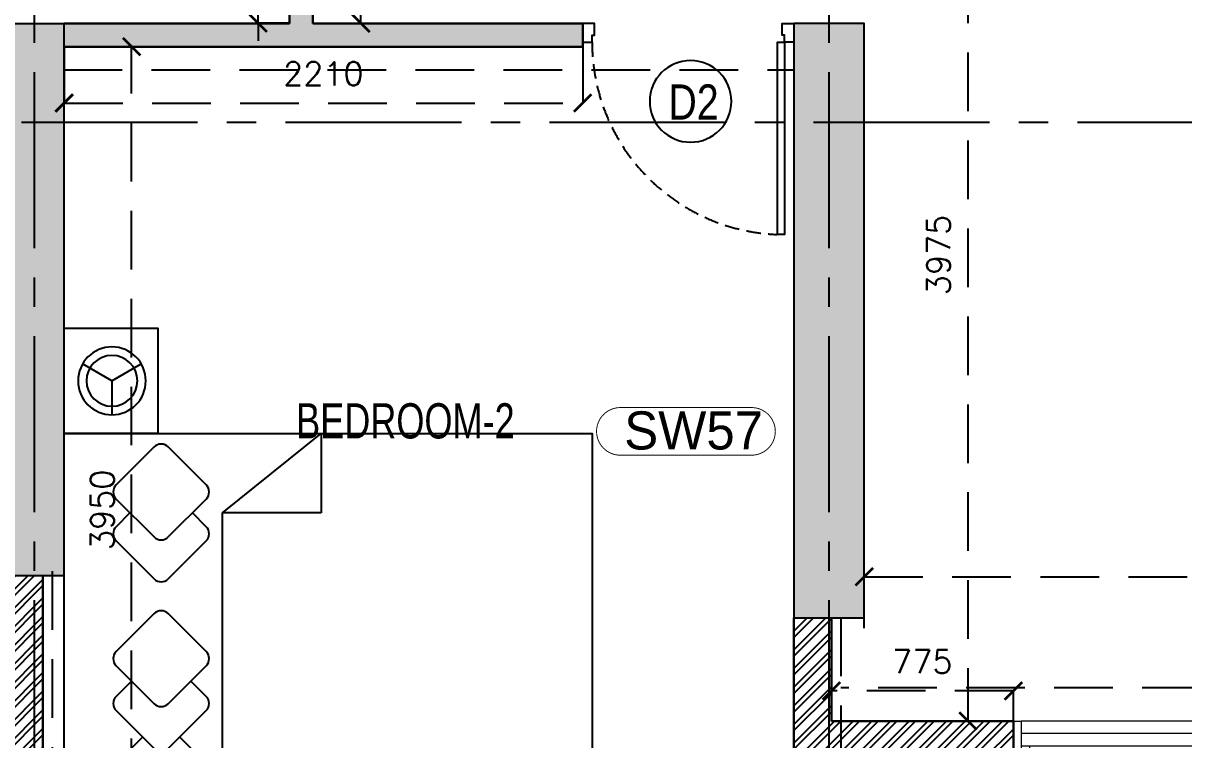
# Model space of a CAD drawing. Header units: millimetres. Extents: x 1167879 to 1231451, y -5731814 to -5645217.
# Drawn here: x 1199208 to 1204154, y -5727530 to -5724474 of the extents above; entities that cross this region are included whole.
import ezdxf
from ezdxf.enums import TextEntityAlignment as Align

# ---------------------------------------------------------------- set-up
doc = ezdxf.new("R2010")
doc.units = ezdxf.units.MM
doc.header["$LTSCALE"] = 1000
doc.header["$MEASUREMENT"] = 0
for name, pattern in [('2BHK-A - FRONT$0$AUDIT_D_120904163729-0', [0]), ('2BHK-A - FRONT$0$HIDDEN', [0.375, 0.25, -0.125]), ('AUDIT_D_120904163729-0', [0]), ('T8(T9 IS SIMILAR) - DIMENSION & TEXTING$0$HIDDEN', [0.375, 0.25, -0.125]), ('T8(T9 IS SIMILAR)$0$$0$HIDDEN', [0.375, 0.25, -0.125]), ('T8_REFUGE COLUMNS$0$CENTER2', [1.125, 0.75, -0.125, 0.125, -0.125])]:
    doc.linetypes.add(name, pattern=pattern)
doc.layers.get('0').update_dxf_attribs({"linetype": 'AUDIT_D_120904163729-0'})
for name, color, linetype in [('2BHK-A - FRONT$0$2BHK-A - FRONT$0$a-furniture', 8, 'Continuous'), ('2BHK-A - FRONT$0$A-DOOR-FULL', 2, 'Continuous'), ('2BHK-A - FRONT$0$A-HATCH -160', 251, '2BHK-A - FRONT$0$AUDIT_D_120904163729-0'), ('T8(T9 IS SIMILAR) - DIMENSION & TEXTING$0$A-DIMENSIONS', 2, 'T8(T9 IS SIMILAR) - DIMENSION & TEXTING$0$HIDDEN'), ('T8(T9 IS SIMILAR) - DIMENSION & TEXTING$0$a-window-no', 125, 'Continuous'), ('T8(T9 IS SIMILAR)$0$$6$a-beam 2', 50, 'Continuous'), ('T8(T9 IS SIMILAR)$0$S-BEAM', 20, 'T8(T9 IS SIMILAR)$0$$0$HIDDEN'), ('T8_REFUGE COLUMNS$0$A-CENTERLINE', 193, 'T8_REFUGE COLUMNS$0$CENTER2'), ('T8_REFUGE COLUMNS$0$A-RCC COLS', 3, 'Continuous'), ('T8_TYPICAL COLUMNS$0$A-RCC COLS', 3, 'Continuous')]:
    doc.layers.add(name, color=color, linetype=linetype)
for name, color, linetype, lineweight in [('2BHK-A - FRONT$0$A-WALL- 160', 6, 'Continuous', 30), ('2BHK-A - FRONT$0$Window', 4, 'Continuous', 20), ('T8(T9 IS SIMILAR) - DIMENSION & TEXTING$0$a-Text', 4, 'Continuous', 0), ('T8(T9 IS SIMILAR)$0$D&W', 8, 'Continuous', 25), ('T8_REFUGE COLUMNS$0$A-COLUMN NO size reduce', 81, 'Continuous', 25)]:
    doc.layers.add(name, color=color, linetype=linetype, lineweight=lineweight)
doc.layers.add('T8_REFUGE COLUMNS$0$COL-HATCH', color=7, linetype='Continuous', lineweight=25, true_color=0xa3a3a3)
doc.styles.add('T8(T9 IS SIMILAR) - DIMENSION & TEXTING$0$ARIAL ARROW', font='swisscl.ttf')
doc.styles.add('T8(T9 IS SIMILAR) - DIMENSION & TEXTING$0$LODHA STANDERD', font='sanss___.ttf')
doc.styles.add('T8(T9 IS SIMILAR) - DIMENSION & TEXTING$0$Romans 1', font='romans.shx', dxfattribs={"height": 100})
doc.styles.add('T8_REFUGE COLUMNS$0$STANDARD', font='GOTHIC.TTF')
doc.dimstyles.new('T8(T9 IS SIMILAR) - DIMENSION & TEXTING$0$ALPINE S', dxfattribs={"dimscale": 0, "dimtxt": 100, "dimasz": 75, "dimexe": 0, "dimexo": 0, "dimgap": 75, "dimtad": 1, "dimdec": 0, "dimzin": 0, "dimdsep": 46, "dimtxsty": 'T8(T9 IS SIMILAR) - DIMENSION & TEXTING$0$Romans 1', "dimblk": 'T8(T9 IS SIMILAR) - DIMENSION & TEXTING$0$_ArchTick', "dimcen": 0.09, "dimclrd": 256, "dimclre": 256, "dimclrt": 7, "dimadec": 0, "dimazin": 0, "dimtfac": 1, "dimtdec": 0, "dimtofl": 0, "dimtmove": 1, "dimatfit": 0, "dimldrblk": 'T8(T9 IS SIMILAR) - DIMENSION & TEXTING$0$_Open90', "dimfxl": 1, "dimtolj": 1, "dimtzin": 0, "dimarcsym": 0})

# ---------------------------------------------------------------- blocks, each defined once
blk = doc.blocks.new('T8(T9 IS SIMILAR) - DIMENSION & TEXTING$0$WINDOW TAG')
at = {"layer": 'T8(T9 IS SIMILAR) - DIMENSION & TEXTING$0$a-window-no'}
blk.add_circle((0, 0), 174.1, dxfattribs=at)
at = {"layer": 'T8(T9 IS SIMILAR) - DIMENSION & TEXTING$0$a-window-no', "style": 'T8(T9 IS SIMILAR) - DIMENSION & TEXTING$0$LODHA STANDERD'}
blk.add_attdef('WINDOW', text='', height=150, dxfattribs=at).set_placement((11.3, 2.8), align=Align.MIDDLE_CENTER)
blk = doc.blocks.new('T8(T9 IS SIMILAR) - DIMENSION & TEXTING$0$_ArchTick')
at = {"color": 0, "linetype": 'ByBlock', "const_width": 0.15}
blk.add_lwpolyline([(-0.5, -0.5), (0.5, 0.5)], dxfattribs=at)
blk = doc.blocks.new('*D543')
at = {"layer": 'T8(T9 IS SIMILAR) - DIMENSION & TEXTING$0$A-DIMENSIONS', "linetype": 'T8(T9 IS SIMILAR) - DIMENSION & TEXTING$0$HIDDEN', "lineweight": -2, "transparency": 16777216}
for p, q in [((1200442.2, -5723474), (1200647.5, -5723474)), ((1200442.2, -5724474), (1200647.5, -5724474))]:
    blk.add_line(p, q, dxfattribs=at)
at = {"layer": 'T8(T9 IS SIMILAR) - DIMENSION & TEXTING$0$A-DIMENSIONS', "lineweight": -2, "transparency": 16777216}
blk.add_line((1200647.5, -5724474), (1200647.5, -5723474), dxfattribs=at)
at = {"layer": 'T8(T9 IS SIMILAR) - DIMENSION & TEXTING$0$A-DIMENSIONS', "linetype": 'ByBlock', "lineweight": -2, "transparency": 16777216, "xscale": 75, "yscale": 75, "zscale": 75}
for p, rotation in [((1200647.5, -5723474), 90), ((1200647.5, -5724474), 270)]:
    blk.add_blockref('T8(T9 IS SIMILAR) - DIMENSION & TEXTING$0$_ArchTick', p, dxfattribs=dict(at, rotation=rotation))
at = {"layer": 'T8(T9 IS SIMILAR) - DIMENSION & TEXTING$0$A-DIMENSIONS', "color": 7, "linetype": 'ByBlock', "transparency": 16777216, "insert": (1200522.5, -5723974), "char_height": 100, "attachment_point": 5, "rotation": 90, "style": 'T8(T9 IS SIMILAR) - DIMENSION & TEXTING$0$Romans 1'}
blk.add_mtext('\\A1;1000', dxfattribs=at)
blk = doc.blocks.new('T8(T9 IS SIMILAR) - DIMENSION & TEXTING$0$_Open90')
at = {"color": 0, "linetype": 'ByBlock', "lineweight": -2}
for p, q in [((0, 0), (-1, 0)), ((-0.5, 0.5), (0, 0)), ((0, 0), (-0.5, -0.5))]:
    blk.add_line(p, q, dxfattribs=at)
blk = doc.blocks.new('*D544')
at = {"layer": 'T8(T9 IS SIMILAR) - DIMENSION & TEXTING$0$A-DIMENSIONS', "lineweight": -2, "transparency": 16777216}
for p, q in [((1200046.8, -5724375.3), (1200046.8, -5723982.4)), ((1200209.3, -5724374), (1200209.3, -5724299)), ((1200209.3, -5724424), (1200046.8, -5724375.3)), ((1200209.3, -5724474), (1200209.3, -5724374)), ((1200209.3, -5724474), (1200209.3, -5724549))]:
    blk.add_line(p, q, dxfattribs=at)
at = {"layer": 'T8(T9 IS SIMILAR) - DIMENSION & TEXTING$0$A-DIMENSIONS', "linetype": 'T8(T9 IS SIMILAR) - DIMENSION & TEXTING$0$HIDDEN', "lineweight": -2, "transparency": 16777216}
for p, q in [((1200342.2, -5724374), (1200209.3, -5724374)), ((1200342.2, -5724474), (1200209.3, -5724474))]:
    blk.add_line(p, q, dxfattribs=at)
at = {"layer": 'T8(T9 IS SIMILAR) - DIMENSION & TEXTING$0$A-DIMENSIONS', "linetype": 'ByBlock', "lineweight": -2, "transparency": 16777216, "xscale": 75, "yscale": 75, "zscale": 75}
for p, rotation in [((1200209.3, -5724374), 270), ((1200209.3, -5724474), 90)]:
    blk.add_blockref('T8(T9 IS SIMILAR) - DIMENSION & TEXTING$0$_ArchTick', p, dxfattribs=dict(at, rotation=rotation))
at = {"layer": 'T8(T9 IS SIMILAR) - DIMENSION & TEXTING$0$A-DIMENSIONS', "color": 7, "linetype": 'ByBlock', "transparency": 16777216, "insert": (1199921.8, -5724178.8), "char_height": 100, "attachment_point": 5, "rotation": 90, "style": 'T8(T9 IS SIMILAR) - DIMENSION & TEXTING$0$Romans 1'}
blk.add_mtext('\\A1;100', dxfattribs=at)
blk = doc.blocks.new('*D545')
at = {"layer": 'T8(T9 IS SIMILAR) - DIMENSION & TEXTING$0$A-DIMENSIONS', "linetype": 'T8(T9 IS SIMILAR) - DIMENSION & TEXTING$0$HIDDEN', "lineweight": -2, "transparency": 16777216}
for p, q in [((1199382.8, -5724574), (1199382.8, -5724814.4)), ((1201592.3, -5724574), (1201592.3, -5724814.4))]:
    blk.add_line(p, q, dxfattribs=at)
at = {"layer": 'T8(T9 IS SIMILAR) - DIMENSION & TEXTING$0$A-DIMENSIONS', "lineweight": -2, "transparency": 16777216}
blk.add_line((1199382.8, -5724814.4), (1201592.3, -5724814.4), dxfattribs=at)
at = {"layer": 'T8(T9 IS SIMILAR) - DIMENSION & TEXTING$0$A-DIMENSIONS', "linetype": 'ByBlock', "lineweight": -2, "transparency": 16777216, "xscale": 75, "yscale": 75, "zscale": 75, "rotation": 180}
blk.add_blockref('T8(T9 IS SIMILAR) - DIMENSION & TEXTING$0$_ArchTick', (1199382.8, -5724814.4), dxfattribs=at)
at = {"layer": 'T8(T9 IS SIMILAR) - DIMENSION & TEXTING$0$A-DIMENSIONS', "linetype": 'ByBlock', "lineweight": -2, "transparency": 16777216, "xscale": 75, "yscale": 75, "zscale": 75}
blk.add_blockref('T8(T9 IS SIMILAR) - DIMENSION & TEXTING$0$_ArchTick', (1201592.3, -5724814.4), dxfattribs=at)
at = {"layer": 'T8(T9 IS SIMILAR) - DIMENSION & TEXTING$0$A-DIMENSIONS', "color": 7, "linetype": 'ByBlock', "transparency": 16777216, "insert": (1200487.5, -5724689.4), "char_height": 100, "attachment_point": 5, "style": 'T8(T9 IS SIMILAR) - DIMENSION & TEXTING$0$Romans 1'}
blk.add_mtext('\\A1;2210', dxfattribs=at)
blk = doc.blocks.new('*D548')
at = {"layer": 'T8(T9 IS SIMILAR) - DIMENSION & TEXTING$0$A-DIMENSIONS', "linetype": 'T8(T9 IS SIMILAR) - DIMENSION & TEXTING$0$HIDDEN', "lineweight": -2, "transparency": 16777216}
for p, q in [((1199527.6, -5724574), (1199670.4, -5724574)), ((1199527.6, -5728524), (1199670.4, -5728524))]:
    blk.add_line(p, q, dxfattribs=at)
at = {"layer": 'T8(T9 IS SIMILAR) - DIMENSION & TEXTING$0$A-DIMENSIONS', "lineweight": -2, "transparency": 16777216}
blk.add_line((1199670.4, -5728524), (1199670.4, -5724574), dxfattribs=at)
at = {"layer": 'T8(T9 IS SIMILAR) - DIMENSION & TEXTING$0$A-DIMENSIONS', "linetype": 'ByBlock', "lineweight": -2, "transparency": 16777216, "xscale": 75, "yscale": 75, "zscale": 75}
for p, rotation in [((1199670.4, -5724574), 90), ((1199670.4, -5728524), 270)]:
    blk.add_blockref('T8(T9 IS SIMILAR) - DIMENSION & TEXTING$0$_ArchTick', p, dxfattribs=dict(at, rotation=rotation))
at = {"layer": 'T8(T9 IS SIMILAR) - DIMENSION & TEXTING$0$A-DIMENSIONS', "color": 7, "linetype": 'ByBlock', "transparency": 16777216, "insert": (1199545.4, -5726549), "char_height": 100, "attachment_point": 5, "rotation": 90, "style": 'T8(T9 IS SIMILAR) - DIMENSION & TEXTING$0$Romans 1'}
blk.add_mtext('\\A1;3950', dxfattribs=at)
blk = doc.blocks.new('*D514')
at = {"layer": 'T8(T9 IS SIMILAR) - DIMENSION & TEXTING$0$A-DIMENSIONS', "linetype": 'T8(T9 IS SIMILAR) - DIMENSION & TEXTING$0$HIDDEN', "lineweight": -2, "transparency": 16777216}
for p, q in [((1202792.3, -5727053), (1202792.3, -5726834.4)), ((1206197.3, -5727053), (1206197.3, -5726834.4))]:
    blk.add_line(p, q, dxfattribs=at)
at = {"layer": 'T8(T9 IS SIMILAR) - DIMENSION & TEXTING$0$A-DIMENSIONS', "lineweight": -2, "transparency": 16777216}
blk.add_line((1202792.3, -5726834.4), (1206197.3, -5726834.4), dxfattribs=at)
at = {"layer": 'T8(T9 IS SIMILAR) - DIMENSION & TEXTING$0$A-DIMENSIONS', "linetype": 'ByBlock', "lineweight": -2, "transparency": 16777216, "xscale": 75, "yscale": 75, "zscale": 75, "rotation": 180}
blk.add_blockref('T8(T9 IS SIMILAR) - DIMENSION & TEXTING$0$_ArchTick', (1202792.3, -5726834.4), dxfattribs=at)
at = {"layer": 'T8(T9 IS SIMILAR) - DIMENSION & TEXTING$0$A-DIMENSIONS', "linetype": 'ByBlock', "lineweight": -2, "transparency": 16777216, "xscale": 75, "yscale": 75, "zscale": 75}
blk.add_blockref('T8(T9 IS SIMILAR) - DIMENSION & TEXTING$0$_ArchTick', (1206197.3, -5726834.4), dxfattribs=at)
at = {"layer": 'T8(T9 IS SIMILAR) - DIMENSION & TEXTING$0$A-DIMENSIONS', "color": 7, "linetype": 'ByBlock', "transparency": 16777216, "insert": (1204494.8, -5726709.4), "char_height": 100, "attachment_point": 5, "style": 'T8(T9 IS SIMILAR) - DIMENSION & TEXTING$0$Romans 1'}
blk.add_mtext('\\A1;3405', dxfattribs=at)
blk = doc.blocks.new('*D515')
at = {"layer": 'T8(T9 IS SIMILAR) - DIMENSION & TEXTING$0$A-DIMENSIONS', "linetype": 'T8(T9 IS SIMILAR) - DIMENSION & TEXTING$0$HIDDEN', "lineweight": -2, "transparency": 16777216}
for p, q in [((1202652.3, -5727449.6), (1202652.3, -5727321)), ((1203427.3, -5727449.6), (1203427.3, -5727321))]:
    blk.add_line(p, q, dxfattribs=at)
at = {"layer": 'T8(T9 IS SIMILAR) - DIMENSION & TEXTING$0$A-DIMENSIONS', "lineweight": -2, "transparency": 16777216}
blk.add_line((1203427.3, -5727321), (1202652.3, -5727321), dxfattribs=at)
at = {"layer": 'T8(T9 IS SIMILAR) - DIMENSION & TEXTING$0$A-DIMENSIONS', "linetype": 'ByBlock', "lineweight": -2, "transparency": 16777216, "xscale": 75, "yscale": 75, "zscale": 75, "rotation": 180}
blk.add_blockref('T8(T9 IS SIMILAR) - DIMENSION & TEXTING$0$_ArchTick', (1202652.3, -5727321), dxfattribs=at)
at = {"layer": 'T8(T9 IS SIMILAR) - DIMENSION & TEXTING$0$A-DIMENSIONS', "linetype": 'ByBlock', "lineweight": -2, "transparency": 16777216, "xscale": 75, "yscale": 75, "zscale": 75}
blk.add_blockref('T8(T9 IS SIMILAR) - DIMENSION & TEXTING$0$_ArchTick', (1203427.3, -5727321), dxfattribs=at)
at = {"layer": 'T8(T9 IS SIMILAR) - DIMENSION & TEXTING$0$A-DIMENSIONS', "color": 7, "linetype": 'ByBlock', "transparency": 16777216, "insert": (1203039.8, -5727196), "char_height": 100, "attachment_point": 5, "style": 'T8(T9 IS SIMILAR) - DIMENSION & TEXTING$0$Romans 1'}
blk.add_mtext('\\A1;775', dxfattribs=at)
blk = doc.blocks.new('*D517')
at = {"layer": 'T8(T9 IS SIMILAR) - DIMENSION & TEXTING$0$A-DIMENSIONS', "linetype": 'T8(T9 IS SIMILAR) - DIMENSION & TEXTING$0$HIDDEN', "lineweight": -2, "transparency": 16777216}
for p, q in [((1202942.3, -5723474.4), (1203233.8, -5723474.4)), ((1203039.8, -5727449.6), (1203233.8, -5727449.6))]:
    blk.add_line(p, q, dxfattribs=at)
at = {"layer": 'T8(T9 IS SIMILAR) - DIMENSION & TEXTING$0$A-DIMENSIONS', "lineweight": -2, "transparency": 16777216}
blk.add_line((1203233.8, -5723474.4), (1203233.8, -5727449.6), dxfattribs=at)
at = {"layer": 'T8(T9 IS SIMILAR) - DIMENSION & TEXTING$0$A-DIMENSIONS', "linetype": 'ByBlock', "lineweight": -2, "transparency": 16777216, "xscale": 75, "yscale": 75, "zscale": 75}
for p, rotation in [((1203233.8, -5723474.4), 90), ((1203233.8, -5727449.6), 270)]:
    blk.add_blockref('T8(T9 IS SIMILAR) - DIMENSION & TEXTING$0$_ArchTick', p, dxfattribs=dict(at, rotation=rotation))
at = {"layer": 'T8(T9 IS SIMILAR) - DIMENSION & TEXTING$0$A-DIMENSIONS', "color": 7, "linetype": 'ByBlock', "transparency": 16777216, "insert": (1203108.8, -5725462), "char_height": 100, "attachment_point": 5, "rotation": 90, "style": 'T8(T9 IS SIMILAR) - DIMENSION & TEXTING$0$Romans 1'}
blk.add_mtext('\\A1;3975', dxfattribs=at)
blk = doc.blocks.new('T8_REFUGE COLUMNS')
at = {"layer": 'T8_REFUGE COLUMNS$0$COL-HATCH', "linetype": 'ByBlock'}
h = blk.add_hatch(color=256, dxfattribs=at)
h.dxf.hatch_style = 1
h.paths.add_polyline_path([(1199382.1, -5726829.9), (1199132.1, -5726829.9), (1199132.1, -5724474.9), (1199382.1, -5724474.9)])
h = blk.add_hatch(color=256, dxfattribs=at)
h.dxf.hatch_style = 1
h.paths.add_polyline_path([(1202492.1, -5727009.9), (1202792.1, -5727009.9), (1202792.1, -5724474.9), (1202492.1, -5724474.9)])
at = {"layer": 'T8_REFUGE COLUMNS$0$A-CENTERLINE'}
for p, q in [((1199257.1, -5728808.5), (1199257.1, -5698299.6)), ((1202642.1, -5728808.5), (1202642.1, -5698573.6)), ((1217951.3, -5724897.4), (1182156.9, -5724897.4))]:
    blk.add_line(p, q, dxfattribs=at)
at = {"layer": 'T8_REFUGE COLUMNS$0$A-COLUMN NO size reduce', "linetype": 'ByBlock', "const_width": 3.9}
blk.add_lwpolyline([(1201752.9, -5726316.1, -1), (1201752.9, -5726112.9), (1202311.4, -5726112.9, -1), (1202311.4, -5726316.1)], format="xyb", close=True, dxfattribs=at)
at = {"layer": 'T8_REFUGE COLUMNS$0$A-RCC COLS', "linetype": 'ByBlock'}
for points in [[(1199382.1, -5726829.9), (1199132.1, -5726829.9), (1199132.1, -5724474.9), (1199382.1, -5724474.9)], [(1202492.1, -5727009.9), (1202792.1, -5727009.9), (1202792.1, -5724474.9), (1202492.1, -5724474.9)]]:
    blk.add_lwpolyline(points, close=True, dxfattribs=at)
at = {"layer": 'T8_REFUGE COLUMNS$0$A-COLUMN NO size reduce', "linetype": 'ByBlock', "insert": (1201769.1, -5726129.2), "char_height": 162.5, "attachment_point": 1, "style": 'T8_REFUGE COLUMNS$0$STANDARD'}
blk.add_mtext_dynamic_manual_height_columns('SW57', width=444.685, gutter_width=500, heights=[0], dxfattribs=at)
blk = doc.blocks.new('T8_TYPICAL COLUMNS')
at = {"layer": 'T8_TYPICAL COLUMNS$0$A-RCC COLS', "linetype": 'ByBlock'}
blk.add_blockref('T8_REFUGE COLUMNS', (0, 0), dxfattribs=at)
blk = doc.blocks.new('2BHK-A - FRONT$0$2400')
at = {"layer": '2BHK-A - FRONT$0$Window', "color": 1, "lineweight": 13}
for p, q in [((1151176.5, -5692111.9), (1148842.5, -5692111.9)), ((1149607.5, -5692111.9), (1148880, -5692111.9)), ((1149607.5, -5692165.3), (1148880, -5692165.3)), ((1150373.7, -5692165.3), (1149645, -5692165.3)), ((1150411.2, -5692165.3), (1151176.5, -5692165.3)), ((1149607.5, -5692218.6), (1148842.5, -5692218.6)), ((1150373.7, -5692218.6), (1149645, -5692218.6)), ((1151139, -5692218.6), (1150411.2, -5692218.6)), ((1150373.7, -5692271.9), (1148842.5, -5692271.9)), ((1151139, -5692271.9), (1150411.2, -5692271.9))]:
    blk.add_line(p, q, dxfattribs=at)
at = {"layer": '2BHK-A - FRONT$0$Window', "color": 5, "lineweight": 13}
for p, q in [((1149607.5, -5692142.2), (1148880, -5692142.2)), ((1149607.5, -5692146.7), (1148880, -5692146.7)), ((1150373.7, -5692183.8), (1149645, -5692183.8)), ((1150373.7, -5692200), (1149645, -5692200)), ((1151139, -5692237.2), (1150411.2, -5692237.2)), ((1151139, -5692253.3), (1150411.2, -5692253.3))]:
    blk.add_line(p, q, dxfattribs=at)
at = {"layer": '2BHK-A - FRONT$0$Window', "color": 4, "lineweight": 13}
for points in [[(1148842.5, -5692111.9), (1148809.5, -5692111.9), (1148809.5, -5692271.9), (1148842.5, -5692271.9)], [(1148880, -5692146.7), (1148880, -5692165.3), (1148842.5, -5692165.3), (1148842.5, -5692111.9), (1148880, -5692111.9), (1148880, -5692142.2), (1148875.5, -5692142.2), (1148875.5, -5692146.7)], [(1149607.5, -5692146.7), (1149607.5, -5692165.3), (1149645, -5692165.3), (1149645, -5692111.9), (1149607.5, -5692111.9), (1149607.5, -5692142.2), (1149612, -5692142.2), (1149612, -5692146.7)], [(1151209.5, -5692111.9), (1151176.5, -5692111.9), (1151176.5, -5692271.9), (1151209.5, -5692271.9)], [(1149645, -5692200), (1149645, -5692218.6), (1149607.5, -5692218.6), (1149607.5, -5692165.3), (1149645, -5692165.3), (1149645, -5692183.8), (1149640.5, -5692183.8), (1149640.5, -5692200)], [(1150373.7, -5692200), (1150373.7, -5692218.6), (1150411.2, -5692218.6), (1150411.2, -5692165.3), (1150373.7, -5692165.3), (1150373.7, -5692183.8), (1150378.2, -5692183.8), (1150378.2, -5692200)], [(1150411.2, -5692253.3), (1150411.2, -5692271.9), (1150373.7, -5692271.9), (1150373.7, -5692218.6), (1150411.2, -5692218.6), (1150411.2, -5692237.2), (1150406.7, -5692237.2), (1150406.7, -5692253.3)], [(1151139, -5692253.3), (1151139, -5692271.9), (1151176.5, -5692271.9), (1151176.5, -5692218.6), (1151139, -5692218.6), (1151139, -5692237.2), (1151143.5, -5692237.2), (1151143.5, -5692253.3)]]:
    blk.add_lwpolyline(points, close=True, dxfattribs=at)
blk = doc.blocks.new('*U643')
for points in [[(0, 0), (0, 820), (30, 820), (30, 0)], [(-40, 0), (0, 0), (0, -30), (10, -30), (10, -80), (-40, -80)], [(860, 0), (820, 0), (820, -30), (810, -30), (810, -80), (860, -80)]]:
    blk.add_lwpolyline(points, close=True)
at = {"color": 0, "linetype": 'ByBlock', "ltscale": 0.25}
blk.add_arc((-1.2, -0.5), 821.2, 0.0347, 87.627, dxfattribs=at)
blk = doc.blocks.new('2BHK-A - FRONT$0$2BHK-A - FRONT$0$a bed')
at = {"color": 0, "linetype": 'ByBlock', "extrusion": (1.06338e-09, -0.000260045, 1)}
for q in [(78.6, 2497.2), (328.9, 2497.3), (203.8, 2280.5)]:
    blk.add_line((203.8, 2425), q, dxfattribs=at)
at = {"color": 0, "linetype": 'ByBlock'}
for p, q in [((675, 2200, 0), (675, 737.5, 0)), ((221.8, 1867.4, 0), (383.5, 2029, 0)), ((444.1, 2029, 0), (605.8, 1867.4, 0)), ((334.7, 1693.9, 0), (221.8, 1806.8, 0)), ((605.8, 1806.8, 0), (492.9, 1693.9, 0)), ((221.8, 1581, 0), (383.5, 1742.6, 0)), ((444.1, 1742.6, 0), (605.8, 1581, 0)), ((221.8, 1389.8, 0), (383.5, 1551.4, 0)), ((444.1, 1551.4, 0), (605.8, 1389.8, 0)), ((287.1, 1455.1, 0), (221.8, 1520.4, 0)), ((605.8, 1520.4, 0), (540.5, 1455.1, 0)), ((383.5, 1167.5, 0), (221.8, 1329.2, 0)), ((605.8, 1329.2, 0), (444.1, 1167.5, 0)), ((221.8, 857.3, 0), (383.5, 1019, 0)), ((444.1, 1019, 0), (605.8, 857.3, 0)), ((221.8, 679, 0), (383.5, 840.6, 0)), ((280.7, 737.9, 0), (221.8, 796.7, 0)), ((444.1, 840.6, 0), (605.8, 679, 0)), ((605.8, 796.7, 0), (546.9, 737.9, 0)), ((1095.6, 737.5, 0), (675, 737.5, 0)), ((675, 737.5, 0), (1095.6, 400, 0)), ((1095.6, 400, 0), (1095.6, 737.5, 0)), ((383.5, 456.7, 0), (221.8, 618.4, 0)), ((605.8, 618.4, 0), (444.1, 456.7, 0)), ((56.3, 400, 0), (506.3, 400, 0))]:
    blk.add_line(p, q, dxfattribs=at)
at = {"color": 0, "linetype": 'ByBlock', "extrusion": (1.06338e-09, 0.000260045, 1)}
for q in [(203.8, 319.5), (78.6, 102.8), (328.9, 102.7)]:
    blk.add_line((203.8, 175), q, dxfattribs=at)
at = {"color": 0, "linetype": 'ByBlock'}
for points in [[(0, 2200), (0, 2650), (400, 2650), (400, 2200)], [(0, 400), (0, -50), (400, -50), (400, 400)]]:
    blk.add_lwpolyline(points, close=True, dxfattribs=at)
blk.add_lwpolyline([(0, 400), (2250, 400), (2250, 2200), (0, 2200), (0, 400)], dxfattribs=at)
at = {"color": 0, "linetype": 'ByBlock', "extrusion": (1.06338e-09, -0.000260045, 1)}
for radius in [144.5, 108.4]:
    blk.add_circle((203.8, 2425, -0.6), radius, dxfattribs=at)
at = {"color": 0, "linetype": 'ByBlock', "extrusion": (1.06338e-09, 0.000260045, 1)}
for radius in [144.5, 108.4]:
    blk.add_circle((203.8, 175, 0), radius, dxfattribs=at)
at = {"color": 0, "linetype": 'ByBlock', "extrusion": (7.42612e-06, -2.34658e-07, -1)}
for centre, major_axis, start_param, end_param in [((417.2, 2002.1, 0), (-26.9, 26.9, 0), 6.283185, 7.853982), ((252.2, 1837.1, 0.7), (-30.3, 30.3, 0), 4.712389, 6.283185), ((575.4, 1837.1, 0.7), (30.3, 30.3, 0), 0, 1.570796), ((413.8, 1712.3, 0.7), (-30.3, 30.3, 0), 6.283185, 7.853982), ((252.2, 1550.7, 0.7), (30.3, 30.3, 0), 3.141593, 4.712389), ((413.8, 1521.1, 0.7), (30.3, 30.3, 0), 4.712389, 6.283185), ((575.4, 1550.7, 0.7), (30.3, 30.3, 0), 0, 1.570796), ((252.2, 1359.5, 0.7), (-30.3, 30.3, 0), 4.712389, 6.283185), ((575.4, 1359.5, 0.7), (-30.3, 30.3, 0), 1.570796, 3.141593), ((413.8, 1197.8, 0.7), (-30.3, 30.3, 0), 3.141593, 4.712389), ((413.8, 988.7, 0.7), (30.3, 30.3, 0), 4.712389, 6.283185), ((252.2, 827, 0.7), (30.3, 30.3, 0), 3.141593, 4.712389), ((413.8, 810.3, 0.7), (30.3, 30.3, 0), 4.712389, 6.283185), ((575.4, 827, 0.7), (-30.3, 30.3, 0), 1.570796, 3.141593), ((252.2, 648.7, 0.7), (-30.3, 30.3, 0), 4.712389, 6.283185), ((575.4, 648.7, 0.7), (-30.3, 30.3, 0), 1.570796, 3.141593), ((413.8, 487.1, 0.7), (30.3, 30.3, 0), 1.570796, 3.141593)]:
    blk.add_ellipse(centre, major_axis=major_axis, ratio=1, start_param=start_param, end_param=end_param, dxfattribs=at)
blk = doc.blocks.new('2BHK-A - FRONT')
at = {"layer": '2BHK-A - FRONT$0$A-HATCH -160', "linetype": 'ByBlock'}
h = blk.add_hatch(dxfattribs=at)
h.set_pattern_fill('ZIGZAG', color=256, scale=250)
h.set_pattern_definition([(0, (0, 0), (31.25, 31.25), [31.25, -31.25]), (90, (31.25, 0), (-31.25, 31.25), [31.25, -31.25])])
h.paths.add_polyline_path([(1142149.5, -5723474.6), (1143849.6, -5723474.6), (1143849.6, -5723374.6), (1142149.5, -5723374.6)])
h.paths.add_polyline_path([(1144889.5, -5724474.6), (1144889.5, -5724574.6), (1147099.5, -5724574.6), (1147099.5, -5724474.6), (1145949.5, -5724474.2), (1145949.5, -5724374.2), (1145849.5, -5724374.2), (1145849.5, -5724474.6)])
h.paths.add_polyline_path([(1145949.5, -5723374.2), (1146849.2, -5723374.2), (1146849.2, -5723474.2), (1145949.5, -5723474.2)])
h.paths.add_polyline_path([(1147599.2, -5723474.2), (1148199.2, -5723474.2), (1148199.2, -5723374.2), (1147599.2, -5723374.2)])
h.paths.add_polyline_path([(1150399.5, -5721024.5), (1150499.5, -5721024.5), (1150499.5, -5721774.2), (1150399.5, -5721774.2)])
h.paths.add_polyline_path([(1150399.5, -5720124.5), (1150499.5, -5720124.5), (1150499.5, -5719224.6), (1150399.5, -5719224.6)])
h.paths.add_polyline_path([(1145549.4, -5721674.6), (1145649.4, -5721674.6), (1145649.4, -5721174.6), (1145649.4, -5721174.6), (1145649.4, -5721073.7), (1145549.4, -5721073.9)])
h.paths.add_polyline_path([(1148199.5, -5728684.2), (1148934.5, -5728684.2), (1148934.5, -5728584.2), (1148199.5, -5728584.2)])
h.paths.add_polyline_path([(1148449.5, -5721774.6), (1148849.5, -5721774.6), (1148849.5, -5721674.6), (1148449.5, -5721674.6)])
h.paths.add_polyline_path([(1150149.5, -5721674.6), (1150399.5, -5721674.6), (1150399.5, -5721774.6), (1150149.5, -5721774.6)])
h = blk.add_hatch(dxfattribs=at)
h.set_pattern_fill('ANSI32', color=256, scale=150)
h.set_pattern_definition([(45, (0, -0.55), (-39.77475644, 39.77475644), []), (45, (26.517, -0.55), (-39.77475644, 39.77475644), [])])
h.paths.add_polyline_path([(1145269.9, -5728524.2), (1145269.9, -5728684.2), (1144639.8, -5728684.2), (1144639.8, -5726829.5), (1144799.8, -5726829.5), (1144799.8, -5728524.2)])
h.paths.add_polyline_path([(1148934.5, -5727449.8), (1148934.5, -5727609.8), (1147999.5, -5727609.8), (1147999.5, -5727009.5), (1148159.5, -5727009.5), (1148159.5, -5727449.8)])
h.paths.add_polyline_path([(1147999.5, -5728684.2), (1147999.5, -5728524.2), (1147369.9, -5728524.2), (1147369.9, -5728684.2)])
edge = h.paths.add_edge_path()
edge.add_line((1151334.5, -5727449.8), (1151779.5, -5727449.8))
edge.add_line((1151779.5, -5727449.8), (1151779.5, -5727609.8))
edge.add_line((1151704.5, -5727609.8), (1151334.5, -5727609.8))
edge.add_line((1151334.5, -5727609.8), (1151334.5, -5727449.8))
h.paths.add_polyline_path([(1146264.5, -5719573.8), (1146424.5, -5719573.8), (1146424.5, -5719224.6), (1146264.5, -5719224.6)])
h.paths.add_polyline_path([(1145549.4, -5721834.4), (1145788.9, -5721834.4), (1145790, -5721674.6), (1145549.4, -5721674.6)])
h.paths.add_polyline_path([(1145949.5, -5721924.2), (1145949.5, -5722524.6), (1145789.5, -5722524.6), (1145789.5, -5721924.2)])
h.paths.add_polyline_path([(1144599.5, -5721924.6), (1144759.5, -5721924.6), (1144762, -5722524.6), (1144602, -5722524.6)])
h.paths.add_polyline_path([(1144599.5, -5723474.6), (1144599.5, -5723174.6), (1144759.5, -5723174.6), (1144759.5, -5723314.6), (1145789.5, -5723314.6), (1145789.5, -5723174.6), (1145949.5, -5723174.6), (1145949.5, -5723474.2)])
at = {"layer": '2BHK-A - FRONT$0$A-WALL- 160', "linetype": 'ByBlock'}
for p, q in [((1145849.5, -5724374.2), (1145849.5, -5724474.6)), ((1145949.5, -5724474.6), (1145949.5, -5724374.2)), ((1144889.5, -5724474.6), (1145849.5, -5724474.6)), ((1145949.5, -5724474.6), (1147099.5, -5724474.6)), ((1147099.5, -5724474.6), (1147099.5, -5724574.6)), ((1144889.5, -5724574.6), (1147099.5, -5724574.6)), ((1144799.5, -5728524.6), (1144799.5, -5726829.5)), ((1147999.5, -5728684.6), (1147999.5, -5727009.5)), ((1148159.5, -5727449.6), (1148159.5, -5727009.5)), ((1148159.5, -5727449.6), (1148934.5, -5727449.6)), ((1148934.5, -5727449.6), (1148934.5, -5727609.6))]:
    blk.add_line(p, q, dxfattribs=at)
at = {"layer": '2BHK-A - FRONT$0$2BHK-A - FRONT$0$a-furniture', "extrusion": (-4.84058e-05, 0.000523293, -1), "zscale": -1, "rotation": 179.9999999999999}
blk.add_blockref('2BHK-A - FRONT$0$2BHK-A - FRONT$0$a bed', (-1144889.7, -5725822.9, -3052.9), dxfattribs=at)
at = {"layer": '2BHK-A - FRONT$0$A-DOOR-FULL', "linetype": '2BHK-A - FRONT$0$HIDDEN', "rotation": 180}
blk.add_blockref('*U643', (1147959.5, -5724554.6), dxfattribs=at)
at = {"layer": '2BHK-A - FRONT$0$A-WALL- 160', "linetype": 'ByBlock', "xscale": -1, "rotation": 180}
blk.add_blockref('2BHK-A - FRONT$0$2400', (125, -11419721.5), dxfattribs=at)
blk = doc.blocks.new('T8(T9 IS SIMILAR) - DIMENSION & TEXTING')
at = {"layer": 'T8(T9 IS SIMILAR) - DIMENSION & TEXTING$0$a-window-no'}
ref = blk.add_blockref('T8(T9 IS SIMILAR) - DIMENSION & TEXTING$0$WINDOW TAG', (1202051.8, -5724807.4), dxfattribs=dict(at, xscale=-1, rotation=180))
ref.add_attrib('WINDOW', 'D2', dxfattribs={"height": 150, "style": 'T8(T9 IS SIMILAR) - DIMENSION & TEXTING$0$LODHA STANDERD', "width": 0.8}).set_placement((1202064.5, -5724810.2), align=Align.MIDDLE_CENTER)
at = {"layer": 'T8(T9 IS SIMILAR) - DIMENSION & TEXTING$0$a-Text', "style": 'T8(T9 IS SIMILAR) - DIMENSION & TEXTING$0$ARIAL ARROW'}
blk.add_text('BEDROOM-2', height=150, dxfattribs=at).set_placement((1200371.2, -5726244.7))
at = {"layer": 'T8(T9 IS SIMILAR) - DIMENSION & TEXTING$0$A-DIMENSIONS', "linetype": 'ByBlock'}
for base, p1, p2, picture, middle in [((1200647.5, -5723474), (1200442.2, -5724474), (1200442.2, -5723474), '*D543', (1200522.5, -5723974)), ((1203233.8, -5727449.6), (1202942.3, -5723474.4), (1203039.8, -5727449.6), '*D517', (1203108.8, -5725462)), ((1200209.3, -5724374), (1200342.2, -5724474), (1200342.2, -5724374), '*D544', (1199921.8, -5724300.3)), ((1199670.4, -5724574), (1199527.6, -5728524), (1199527.6, -5724574), '*D548', (1199545.4, -5726549))]:
    dim = blk.add_linear_dim(base=base, p1=p1, p2=p2, angle=90, dimstyle='T8(T9 IS SIMILAR) - DIMENSION & TEXTING$0$ALPINE S', override={"dimscale": 1, "dimfxl": 5, "dimarcsym": 1}, dxfattribs=at)
    dim.commit()
    dim.dimension.update_dxf_attribs({"geometry": picture, "text_midpoint": middle})
for base, p1, p2, picture, middle in [((1201592.323, -5724814.3766), (1199382.7767, -5724574.0271), (1201592.323, -5724574.0277), '*D545', (1200487.5498, -5724689.3766)), ((1206197.3, -5726834.4), (1202792.3, -5727053, -0.1), (1206197.3, -5727053), '*D514', (1204494.8, -5726709.4)), ((1202652.3, -5727321), (1203427.3, -5727449.6), (1202652.3, -5727449.6), '*D515', (1203039.8, -5727196))]:
    dim = blk.add_linear_dim(base=base, p1=p1, p2=p2, dimstyle='T8(T9 IS SIMILAR) - DIMENSION & TEXTING$0$ALPINE S', override={"dimscale": 1, "dimfxl": 5, "dimarcsym": 1}, dxfattribs=at)
    dim.commit()
    dim.dimension.update_dxf_attribs({"geometry": picture, "text_midpoint": middle})
blk = doc.blocks.new('T8(T9 IS SIMILAR)')
at = {"layer": 'T8(T9 IS SIMILAR)$0$D&W', "linetype": 'ByBlock'}
for name, p in [('T8_TYPICAL COLUMNS', (0, 0)), ('2BHK-A - FRONT', (54492.8, -0.4))]:
    blk.add_blockref(name, p, dxfattribs=at)
at = {"layer": 'T8(T9 IS SIMILAR)$0$$6$a-beam 2', "linetype": 'ByBlock'}
blk.add_blockref('T8(T9 IS SIMILAR) - DIMENSION & TEXTING', (0, 0), dxfattribs=at)
at = {"layer": 'T8(T9 IS SIMILAR)$0$S-BEAM'}
for p, q in [((1199380.4, -5724672.4), (1202491.7, -5724672.3, 0.1)), ((1199331.8, -5726811), (1199331.8, -5728683.1, 0)), ((1202491.8, -5726990.5, 0.1), (1202491.7, -5729370.2, -647.2)), ((1202691.8, -5727008.3, 0.1), (1202691.7, -5729370.2, -647.2)), ((1209851.9, -5727308.3, 0), (1202691.8, -5727308.2, 0))]:
    blk.add_line(p, q, dxfattribs=at)

msp = doc.modelspace()

# ---------------------------------------------------------------- block references
at = {"linetype": 'ByBlock'}
msp.add_blockref('T8(T9 IS SIMILAR) - DIMENSION & TEXTING', (0, 0), dxfattribs=at)

# ---------------------------------------------------------------- next in the draw order: block references
msp.add_blockref('T8(T9 IS SIMILAR)', (0, 0), dxfattribs=at)

doc.saveas('drawing.dxf')
